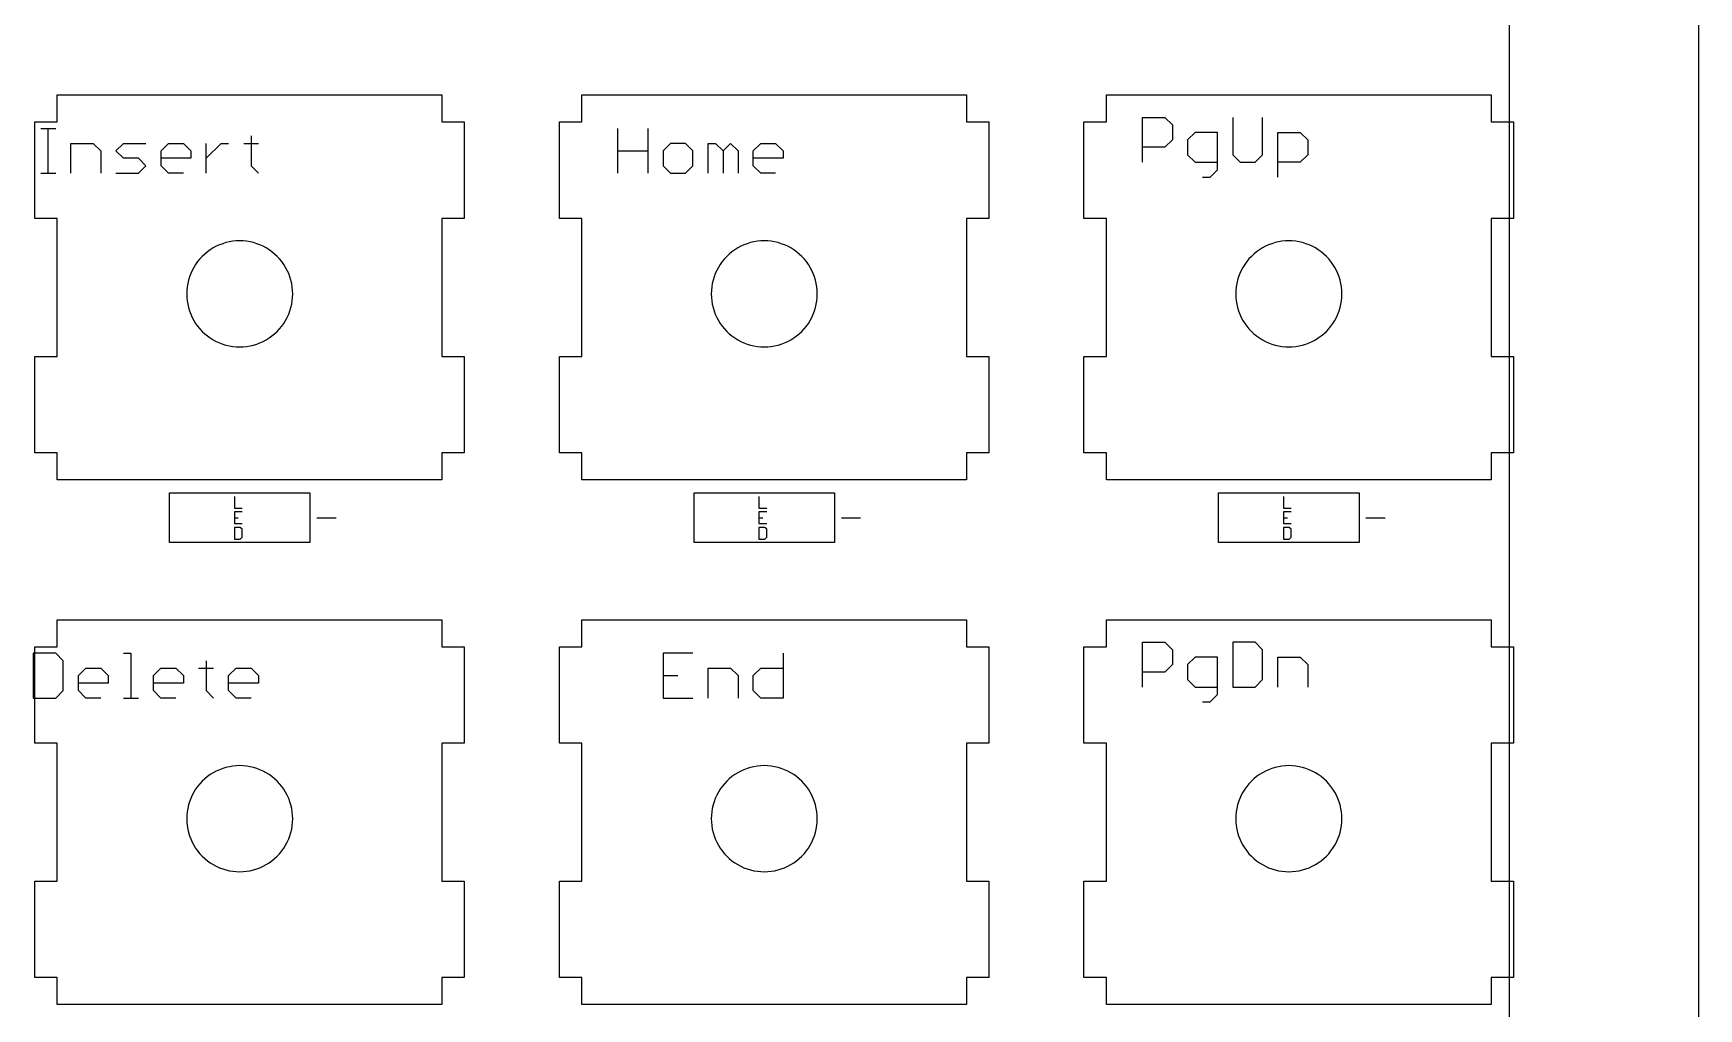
# Model space of a CAD drawing. Extents: x -174 to 183, y -92 to 46.
# Drawn here: x 123 to 183.5, y -24.8 to 10.6 of the extents above; entities that cross this region are included whole.
import ezdxf

# ---------------------------------------------------------------- set-up
doc = ezdxf.new("R2010")
doc.units = 0
doc.layers.get('0').update_dxf_attribs({"linetype": 'CONTINUOUS'})

msp = doc.modelspace()

# ---------------------------------------------------------------- linework, layer by layer
for p, q in [((183.483, -83.988), (183.483, 38.44)), ((176.599, 30.931), (176.599, -81.081)), ((123.873, 7.36), (123.873, 8.341)), ((123.873, 8.341), (137.843, 8.341)), ((137.843, 8.341), (137.843, 7.36)), ((142.923, 8.341), (156.893, 8.341)), ((142.923, 7.36), (142.923, 8.341)), ((156.893, 8.341), (156.893, 7.36)), ((161.973, 8.341), (175.943, 8.341)), ((161.973, 7.36), (161.973, 8.341)), ((175.943, 8.341), (175.943, 7.36)), ((123.06, 7.36), (123.873, 7.36)), ((123.06, 3.86), (123.06, 7.36)), ((137.843, 7.36), (138.656, 7.36)), ((138.656, 7.36), (138.656, 3.86)), ((142.11, 3.86), (142.11, 7.36)), ((142.11, 7.36), (142.923, 7.36)), ((156.893, 7.36), (157.706, 7.36)), ((157.706, 7.36), (157.706, 3.86)), ((161.16, 3.86), (161.16, 7.36)), ((161.16, 7.36), (161.973, 7.36)), ((163.287, 7.524), (164.1, 7.524)), ((163.287, 6.44), (163.287, 7.524)), ((164.1, 7.524), (164.372, 7.253)), ((166.561, 7.524), (166.561, 6.169)), ((167.646, 6.169), (167.646, 7.524)), ((175.943, 7.36), (176.756, 7.36)), ((176.756, 7.36), (176.756, 3.86)), ((123.277, 7.124), (123.548, 7.124)), ((123.548, 5.497), (123.548, 7.124)), ((123.548, 7.124), (123.819, 7.124)), ((130.915, 6.853), (130.915, 5.769)), ((144.237, 6.311), (144.237, 7.124)), ((145.322, 7.124), (145.322, 6.311)), ((164.372, 6.711), (164.1, 6.44)), ((164.372, 7.253), (164.372, 6.711)), ((165.195, 6.982), (164.924, 6.711)), ((164.924, 6.711), (164.924, 6.169)), ((166.009, 6.982), (165.195, 6.982)), ((166.009, 5.897), (166.009, 6.982)), ((168.198, 6.982), (169.012, 6.982)), ((168.198, 5.897), (168.198, 6.982)), ((169.012, 6.982), (169.283, 6.711)), ((169.283, 6.711), (169.283, 6.169)), ((124.368, 5.497), (124.368, 6.582)), ((124.368, 6.582), (125.182, 6.582)), ((125.182, 6.582), (125.453, 6.311)), ((125.453, 6.311), (125.453, 5.497)), ((126.005, 6.311), (126.277, 6.582)), ((126.277, 6.04), (126.005, 6.311)), ((126.277, 6.582), (127.09, 6.582)), ((127.643, 6.311), (127.914, 6.582)), ((127.643, 6.04), (127.643, 6.311)), ((127.914, 6.582), (128.456, 6.582)), ((128.456, 6.582), (128.727, 6.311)), ((128.727, 6.311), (128.727, 6.04)), ((129.28, 6.04), (129.822, 6.582)), ((129.28, 6.04), (129.28, 6.582)), ((129.822, 6.582), (130.093, 6.582)), ((130.644, 6.582), (131.186, 6.582)), ((144.237, 5.497), (144.237, 6.311)), ((144.237, 6.311), (145.322, 6.311)), ((145.322, 6.311), (145.322, 5.497)), ((146.145, 6.582), (145.874, 6.311)), ((145.874, 6.311), (145.874, 5.769)), ((146.688, 6.582), (146.145, 6.582)), ((146.959, 6.311), (146.688, 6.582)), ((146.959, 5.769), (146.959, 6.311)), ((147.511, 5.497), (147.511, 6.582)), ((147.511, 6.582), (147.782, 6.582)), ((147.782, 6.582), (148.054, 6.311)), ((148.054, 6.311), (148.325, 6.582)), ((148.054, 6.311), (148.054, 5.497)), ((148.325, 6.582), (148.596, 6.311)), ((148.596, 6.311), (148.596, 5.497)), ((149.148, 6.311), (149.42, 6.582)), ((149.148, 6.04), (149.148, 6.311)), ((149.42, 6.582), (149.962, 6.582)), ((149.962, 6.582), (150.233, 6.311)), ((150.233, 6.311), (150.233, 6.04)), ((163.287, 5.897), (163.287, 6.44)), ((164.1, 6.44), (163.287, 6.44)), ((164.924, 6.169), (165.195, 5.897)), ((166.561, 6.169), (166.832, 5.897)), ((167.375, 5.897), (167.646, 6.169)), ((169.283, 6.169), (169.012, 5.897)), ((123.277, 5.497), (123.548, 5.497)), ((123.548, 5.497), (123.819, 5.497)), ((126.005, 5.497), (126.819, 5.497)), ((126.819, 6.04), (126.277, 6.04)), ((127.09, 5.769), (126.819, 6.04)), ((126.819, 5.497), (127.09, 5.769)), ((127.643, 5.769), (127.643, 6.04)), ((128.727, 6.04), (127.643, 6.04)), ((127.914, 5.497), (127.643, 5.769)), ((128.456, 5.497), (127.914, 5.497)), ((129.28, 5.497), (129.28, 6.04)), ((130.915, 5.769), (131.186, 5.497)), ((145.874, 5.769), (146.145, 5.497)), ((146.145, 5.497), (146.688, 5.497)), ((146.688, 5.497), (146.959, 5.769)), ((149.148, 5.769), (149.148, 6.04)), ((150.233, 6.04), (149.148, 6.04)), ((149.42, 5.497), (149.148, 5.769)), ((149.962, 5.497), (149.42, 5.497)), ((165.195, 5.897), (166.009, 5.897)), ((165.738, 5.355), (166.009, 5.626)), ((166.009, 5.626), (166.009, 5.897)), ((166.832, 5.897), (167.375, 5.897)), ((168.198, 5.355), (168.198, 5.897)), ((169.012, 5.897), (168.198, 5.897)), ((165.466, 5.355), (165.738, 5.355)), ((123.873, 3.86), (123.06, 3.86)), ((123.873, -1.149), (123.873, 3.86)), ((137.843, 3.86), (137.843, -1.149)), ((138.656, 3.86), (137.843, 3.86)), ((142.923, 3.86), (142.11, 3.86)), ((142.923, -1.149), (142.923, 3.86)), ((156.893, 3.86), (156.893, -1.149)), ((157.706, 3.86), (156.893, 3.86)), ((161.973, 3.86), (161.16, 3.86)), ((161.973, -1.149), (161.973, 3.86)), ((176.756, 3.86), (175.943, 3.86)), ((175.943, 3.86), (175.943, -1.149)), ((130.248, 3.027), (130.124, 3.007)), ((130.373, 3.039), (130.248, 3.027)), ((130.499, 3.044), (130.373, 3.039)), ((130.625, 3.039), (130.499, 3.044)), ((130.751, 3.027), (130.625, 3.039)), ((130.875, 3.007), (130.751, 3.027)), ((149.298, 3.027), (149.174, 3.007)), ((149.423, 3.039), (149.298, 3.027)), ((149.549, 3.044), (149.423, 3.039)), ((149.675, 3.039), (149.549, 3.044)), ((149.801, 3.027), (149.675, 3.039)), ((149.925, 3.007), (149.801, 3.027)), ((168.348, 3.027), (168.224, 3.007)), ((168.473, 3.039), (168.348, 3.027)), ((168.599, 3.044), (168.473, 3.039)), ((168.725, 3.039), (168.599, 3.044)), ((168.851, 3.027), (168.725, 3.039)), ((168.975, 3.007), (168.851, 3.027)), ((129.138, 2.48), (129.052, 2.388)), ((129.23, 2.566), (129.138, 2.48)), ((129.327, 2.646), (129.23, 2.566)), ((129.43, 2.719), (129.327, 2.646)), ((129.537, 2.786), (129.43, 2.719)), ((129.648, 2.845), (129.537, 2.786)), ((129.763, 2.897), (129.648, 2.845)), ((129.881, 2.941), (129.763, 2.897)), ((130.001, 2.978), (129.881, 2.941)), ((130.124, 3.007), (130.001, 2.978)), ((130.998, 2.978), (130.875, 3.007)), ((131.118, 2.941), (130.998, 2.978)), ((131.236, 2.897), (131.118, 2.941)), ((131.351, 2.845), (131.236, 2.897)), ((131.462, 2.786), (131.351, 2.845)), ((131.569, 2.719), (131.462, 2.786)), ((131.671, 2.646), (131.569, 2.719)), ((131.769, 2.566), (131.671, 2.646)), ((131.861, 2.48), (131.769, 2.566)), ((131.947, 2.388), (131.861, 2.48)), ((148.188, 2.48), (148.102, 2.388)), ((148.28, 2.566), (148.188, 2.48)), ((148.377, 2.646), (148.28, 2.566)), ((148.48, 2.719), (148.377, 2.646)), ((148.587, 2.786), (148.48, 2.719)), ((148.698, 2.845), (148.587, 2.786)), ((148.813, 2.897), (148.698, 2.845)), ((148.931, 2.941), (148.813, 2.897)), ((149.051, 2.978), (148.931, 2.941)), ((149.174, 3.007), (149.051, 2.978)), ((150.048, 2.978), (149.925, 3.007)), ((150.168, 2.941), (150.048, 2.978)), ((150.286, 2.897), (150.168, 2.941)), ((150.401, 2.845), (150.286, 2.897)), ((150.512, 2.786), (150.401, 2.845)), ((150.619, 2.719), (150.512, 2.786)), ((150.721, 2.646), (150.619, 2.719)), ((150.819, 2.566), (150.721, 2.646)), ((150.911, 2.48), (150.819, 2.566)), ((150.997, 2.388), (150.911, 2.48)), ((167.238, 2.48), (167.152, 2.388)), ((167.33, 2.566), (167.238, 2.48)), ((167.427, 2.646), (167.33, 2.566)), ((167.53, 2.719), (167.427, 2.646)), ((167.637, 2.786), (167.53, 2.719)), ((167.748, 2.845), (167.637, 2.786)), ((167.863, 2.897), (167.748, 2.845)), ((167.981, 2.941), (167.863, 2.897)), ((168.101, 2.978), (167.981, 2.941)), ((168.224, 3.007), (168.101, 2.978)), ((169.098, 2.978), (168.975, 3.007)), ((169.218, 2.941), (169.098, 2.978)), ((169.336, 2.897), (169.218, 2.941)), ((169.451, 2.845), (169.336, 2.897)), ((169.562, 2.786), (169.451, 2.845)), ((169.669, 2.719), (169.562, 2.786)), ((169.771, 2.646), (169.669, 2.719)), ((169.869, 2.566), (169.771, 2.646)), ((169.961, 2.48), (169.869, 2.566)), ((170.047, 2.388), (169.961, 2.48)), ((128.721, 1.855), (128.677, 1.737)), ((128.773, 1.97), (128.721, 1.855)), ((128.832, 2.081), (128.773, 1.97)), ((128.899, 2.188), (128.832, 2.081)), ((128.972, 2.29), (128.899, 2.188)), ((129.052, 2.388), (128.972, 2.29)), ((132.027, 2.29), (131.947, 2.388)), ((132.1, 2.188), (132.027, 2.29)), ((132.166, 2.081), (132.1, 2.188)), ((132.226, 1.97), (132.166, 2.081)), ((132.278, 1.855), (132.226, 1.97)), ((132.322, 1.737), (132.278, 1.855)), ((147.771, 1.855), (147.727, 1.737)), ((147.823, 1.97), (147.771, 1.855)), ((147.882, 2.081), (147.823, 1.97)), ((147.949, 2.188), (147.882, 2.081)), ((148.022, 2.29), (147.949, 2.188)), ((148.102, 2.388), (148.022, 2.29)), ((151.077, 2.29), (150.997, 2.388)), ((151.15, 2.188), (151.077, 2.29)), ((151.216, 2.081), (151.15, 2.188)), ((151.276, 1.97), (151.216, 2.081)), ((151.328, 1.855), (151.276, 1.97)), ((151.372, 1.737), (151.328, 1.855)), ((166.821, 1.855), (166.777, 1.737)), ((166.873, 1.97), (166.821, 1.855)), ((166.932, 2.081), (166.873, 1.97)), ((166.999, 2.188), (166.932, 2.081)), ((167.072, 2.29), (166.999, 2.188)), ((167.152, 2.388), (167.072, 2.29)), ((170.127, 2.29), (170.047, 2.388)), ((170.2, 2.188), (170.127, 2.29)), ((170.266, 2.081), (170.2, 2.188)), ((170.326, 1.97), (170.266, 2.081)), ((170.378, 1.855), (170.326, 1.97)), ((170.422, 1.737), (170.378, 1.855)), ((128.578, 1.245), (128.574, 1.119)), ((128.591, 1.37), (128.578, 1.245)), ((128.611, 1.494), (128.591, 1.37)), ((128.64, 1.617), (128.611, 1.494)), ((128.677, 1.737), (128.64, 1.617)), ((132.359, 1.617), (132.322, 1.737)), ((132.387, 1.494), (132.359, 1.617)), ((132.408, 1.37), (132.387, 1.494)), ((132.42, 1.245), (132.408, 1.37)), ((132.424, 1.119), (132.42, 1.245)), ((147.628, 1.245), (147.624, 1.119)), ((147.641, 1.37), (147.628, 1.245)), ((147.661, 1.494), (147.641, 1.37)), ((147.69, 1.617), (147.661, 1.494)), ((147.727, 1.737), (147.69, 1.617)), ((151.409, 1.617), (151.372, 1.737)), ((151.437, 1.494), (151.409, 1.617)), ((151.458, 1.37), (151.437, 1.494)), ((151.47, 1.245), (151.458, 1.37)), ((151.474, 1.119), (151.47, 1.245)), ((166.678, 1.245), (166.674, 1.119)), ((166.691, 1.37), (166.678, 1.245)), ((166.711, 1.494), (166.691, 1.37)), ((166.74, 1.617), (166.711, 1.494)), ((166.777, 1.737), (166.74, 1.617)), ((170.459, 1.617), (170.422, 1.737)), ((170.487, 1.494), (170.459, 1.617)), ((170.508, 1.37), (170.487, 1.494)), ((170.52, 1.245), (170.508, 1.37)), ((170.524, 1.119), (170.52, 1.245)), ((128.574, 1.119), (128.578, 0.993)), ((128.578, 0.993), (128.591, 0.867)), ((128.591, 0.867), (128.611, 0.743)), ((128.611, 0.743), (128.64, 0.62)), ((128.64, 0.62), (128.677, 0.5)), ((132.322, 0.5), (132.359, 0.62)), ((132.359, 0.62), (132.387, 0.743)), ((132.387, 0.743), (132.408, 0.867)), ((132.408, 0.867), (132.42, 0.993)), ((132.42, 0.993), (132.424, 1.119)), ((147.624, 1.119), (147.628, 0.993)), ((147.628, 0.993), (147.641, 0.867)), ((147.641, 0.867), (147.661, 0.743)), ((147.661, 0.743), (147.69, 0.62)), ((147.69, 0.62), (147.727, 0.5)), ((151.372, 0.5), (151.409, 0.62)), ((151.409, 0.62), (151.437, 0.743)), ((151.437, 0.743), (151.458, 0.867)), ((151.458, 0.867), (151.47, 0.993)), ((151.47, 0.993), (151.474, 1.119)), ((166.674, 1.119), (166.678, 0.993)), ((166.678, 0.993), (166.691, 0.867)), ((166.691, 0.867), (166.711, 0.743)), ((166.711, 0.743), (166.74, 0.62)), ((166.74, 0.62), (166.777, 0.5)), ((170.422, 0.5), (170.459, 0.62)), ((170.459, 0.62), (170.487, 0.743)), ((170.487, 0.743), (170.508, 0.867)), ((170.508, 0.867), (170.52, 0.993)), ((170.52, 0.993), (170.524, 1.119)), ((128.677, 0.5), (128.721, 0.382)), ((128.721, 0.382), (128.773, 0.267)), ((128.773, 0.267), (128.832, 0.156)), ((128.832, 0.156), (128.899, 0.049)), ((128.899, 0.049), (128.972, -0.053)), ((132.027, -0.053), (132.1, 0.049)), ((132.1, 0.049), (132.166, 0.156)), ((132.166, 0.156), (132.226, 0.267)), ((132.226, 0.267), (132.278, 0.382)), ((132.278, 0.382), (132.322, 0.5)), ((147.727, 0.5), (147.771, 0.382)), ((147.771, 0.382), (147.823, 0.267)), ((147.823, 0.267), (147.882, 0.156)), ((147.882, 0.156), (147.949, 0.049)), ((147.949, 0.049), (148.022, -0.053)), ((151.077, -0.053), (151.15, 0.049)), ((151.15, 0.049), (151.216, 0.156)), ((151.216, 0.156), (151.276, 0.267)), ((151.276, 0.267), (151.328, 0.382)), ((151.328, 0.382), (151.372, 0.5)), ((166.777, 0.5), (166.821, 0.382)), ((166.821, 0.382), (166.873, 0.267)), ((166.873, 0.267), (166.932, 0.156)), ((166.932, 0.156), (166.999, 0.049)), ((166.999, 0.049), (167.072, -0.053)), ((170.127, -0.053), (170.2, 0.049)), ((170.2, 0.049), (170.266, 0.156)), ((170.266, 0.156), (170.326, 0.267)), ((170.326, 0.267), (170.378, 0.382)), ((170.378, 0.382), (170.422, 0.5)), ((128.972, -0.053), (129.052, -0.151)), ((129.052, -0.151), (129.138, -0.243)), ((129.138, -0.243), (129.23, -0.329)), ((129.23, -0.329), (129.327, -0.409)), ((129.327, -0.409), (129.43, -0.482)), ((129.43, -0.482), (129.537, -0.548)), ((129.537, -0.548), (129.648, -0.608)), ((131.351, -0.608), (131.462, -0.548)), ((131.462, -0.548), (131.569, -0.482)), ((131.569, -0.482), (131.671, -0.409)), ((131.671, -0.409), (131.769, -0.329)), ((131.769, -0.329), (131.861, -0.243)), ((131.861, -0.243), (131.947, -0.151)), ((131.947, -0.151), (132.027, -0.053)), ((148.022, -0.053), (148.102, -0.151)), ((148.102, -0.151), (148.188, -0.243)), ((148.188, -0.243), (148.28, -0.329)), ((148.28, -0.329), (148.377, -0.409)), ((148.377, -0.409), (148.48, -0.482)), ((148.48, -0.482), (148.587, -0.548)), ((148.587, -0.548), (148.698, -0.608)), ((150.401, -0.608), (150.512, -0.548)), ((150.512, -0.548), (150.619, -0.482)), ((150.619, -0.482), (150.721, -0.409)), ((150.721, -0.409), (150.819, -0.329)), ((150.819, -0.329), (150.911, -0.243)), ((150.911, -0.243), (150.997, -0.151)), ((150.997, -0.151), (151.077, -0.053)), ((167.072, -0.053), (167.152, -0.151)), ((167.152, -0.151), (167.238, -0.243)), ((167.238, -0.243), (167.33, -0.329)), ((167.33, -0.329), (167.427, -0.409)), ((167.427, -0.409), (167.53, -0.482)), ((167.53, -0.482), (167.637, -0.548)), ((167.637, -0.548), (167.748, -0.608)), ((169.451, -0.608), (169.562, -0.548)), ((169.562, -0.548), (169.669, -0.482)), ((169.669, -0.482), (169.771, -0.409)), ((169.771, -0.409), (169.869, -0.329)), ((169.869, -0.329), (169.961, -0.243)), ((169.961, -0.243), (170.047, -0.151)), ((170.047, -0.151), (170.127, -0.053)), ((123.06, -1.149), (123.873, -1.149)), ((123.06, -4.649), (123.06, -1.149)), ((129.648, -0.608), (129.763, -0.66)), ((129.763, -0.66), (129.881, -0.704)), ((129.881, -0.704), (130.001, -0.741)), ((130.001, -0.741), (130.124, -0.769)), ((130.124, -0.769), (130.248, -0.79)), ((130.248, -0.79), (130.373, -0.802)), ((130.373, -0.802), (130.499, -0.806)), ((130.499, -0.806), (130.625, -0.802)), ((130.625, -0.802), (130.751, -0.79)), ((130.751, -0.79), (130.875, -0.769)), ((130.875, -0.769), (130.998, -0.741)), ((130.998, -0.741), (131.118, -0.704)), ((131.118, -0.704), (131.236, -0.66)), ((131.236, -0.66), (131.351, -0.608)), ((137.843, -1.149), (138.656, -1.149)), ((138.656, -1.149), (138.656, -4.649)), ((142.11, -4.649), (142.11, -1.149)), ((142.11, -1.149), (142.923, -1.149)), ((148.698, -0.608), (148.813, -0.66)), ((148.813, -0.66), (148.931, -0.704)), ((148.931, -0.704), (149.051, -0.741)), ((149.051, -0.741), (149.174, -0.769)), ((149.174, -0.769), (149.298, -0.79)), ((149.298, -0.79), (149.423, -0.802)), ((149.423, -0.802), (149.549, -0.806)), ((149.549, -0.806), (149.675, -0.802)), ((149.675, -0.802), (149.801, -0.79)), ((149.801, -0.79), (149.925, -0.769)), ((149.925, -0.769), (150.048, -0.741)), ((150.048, -0.741), (150.168, -0.704)), ((150.168, -0.704), (150.286, -0.66)), ((150.286, -0.66), (150.401, -0.608)), ((156.893, -1.149), (157.706, -1.149)), ((157.706, -1.149), (157.706, -4.649)), ((161.16, -1.149), (161.973, -1.149)), ((161.16, -4.649), (161.16, -1.149)), ((167.748, -0.608), (167.863, -0.66)), ((167.863, -0.66), (167.981, -0.704)), ((167.981, -0.704), (168.101, -0.741)), ((168.101, -0.741), (168.224, -0.769)), ((168.224, -0.769), (168.348, -0.79)), ((168.348, -0.79), (168.473, -0.802)), ((168.473, -0.802), (168.599, -0.806)), ((168.599, -0.806), (168.725, -0.802)), ((168.725, -0.802), (168.851, -0.79)), ((168.851, -0.79), (168.975, -0.769)), ((168.975, -0.769), (169.098, -0.741)), ((169.098, -0.741), (169.218, -0.704)), ((169.218, -0.704), (169.336, -0.66)), ((169.336, -0.66), (169.451, -0.608)), ((175.943, -1.149), (176.756, -1.149)), ((176.756, -1.149), (176.756, -4.649)), ((123.873, -4.649), (123.06, -4.649)), ((123.873, -5.629), (123.873, -4.649)), ((137.843, -4.649), (137.843, -5.629)), ((138.656, -4.649), (137.843, -4.649)), ((142.923, -4.649), (142.11, -4.649)), ((142.923, -5.629), (142.923, -4.649)), ((157.706, -4.649), (156.893, -4.649)), ((156.893, -4.649), (156.893, -5.629)), ((161.973, -4.649), (161.16, -4.649)), ((161.973, -5.629), (161.973, -4.649)), ((175.943, -4.649), (175.943, -5.629)), ((176.756, -4.649), (175.943, -4.649)), ((137.843, -5.629), (123.873, -5.629)), ((156.893, -5.629), (142.923, -5.629)), ((175.943, -5.629), (161.973, -5.629)), ((127.949, -7.906), (127.949, -6.106)), ((127.949, -6.106), (133.049, -6.106)), ((130.305, -6.231), (130.305, -6.656)), ((133.049, -6.106), (133.049, -7.906)), ((146.999, -7.906), (146.999, -6.106)), ((146.999, -6.106), (152.099, -6.106)), ((149.355, -6.231), (149.355, -6.656)), ((152.099, -6.106), (152.099, -7.906)), ((166.049, -7.906), (166.049, -6.106)), ((166.049, -6.106), (171.149, -6.106)), ((168.405, -6.231), (168.405, -6.656)), ((171.149, -6.106), (171.149, -7.906)), ((130.305, -6.656), (130.588, -6.656)), ((130.588, -6.794), (130.305, -6.794)), ((130.305, -6.794), (130.305, -7.006)), ((130.305, -7.006), (130.447, -7.006)), ((130.305, -7.006), (130.305, -7.219)), ((130.305, -7.219), (130.588, -7.219)), ((133.299, -7.006), (133.999, -7.006)), ((149.355, -6.656), (149.638, -6.656)), ((149.638, -6.794), (149.355, -6.794)), ((149.355, -6.794), (149.355, -7.006)), ((149.355, -7.006), (149.497, -7.006)), ((149.355, -7.006), (149.355, -7.219)), ((149.355, -7.219), (149.638, -7.219)), ((152.349, -7.006), (153.049, -7.006)), ((168.405, -6.656), (168.688, -6.656)), ((168.688, -6.794), (168.405, -6.794)), ((168.405, -6.794), (168.405, -7.006)), ((168.405, -7.006), (168.547, -7.006)), ((168.405, -7.006), (168.405, -7.219)), ((168.405, -7.219), (168.688, -7.219)), ((171.399, -7.006), (172.099, -7.006)), ((130.305, -7.356), (130.305, -7.781)), ((130.517, -7.356), (130.305, -7.356)), ((130.305, -7.781), (130.517, -7.781)), ((130.588, -7.427), (130.517, -7.356)), ((130.517, -7.781), (130.588, -7.71)), ((130.588, -7.71), (130.588, -7.427)), ((149.355, -7.356), (149.355, -7.781)), ((149.567, -7.356), (149.355, -7.356)), ((149.355, -7.781), (149.567, -7.781)), ((149.638, -7.427), (149.567, -7.356)), ((149.567, -7.781), (149.638, -7.71)), ((149.638, -7.71), (149.638, -7.427)), ((168.405, -7.356), (168.405, -7.781)), ((168.617, -7.356), (168.405, -7.356)), ((168.405, -7.781), (168.617, -7.781)), ((168.688, -7.427), (168.617, -7.356)), ((168.617, -7.781), (168.688, -7.71)), ((168.688, -7.71), (168.688, -7.427)), ((133.049, -7.906), (127.949, -7.906)), ((152.099, -7.906), (146.999, -7.906)), ((171.149, -7.906), (166.049, -7.906)), ((123.873, -11.69), (123.873, -10.709)), ((123.873, -10.709), (137.843, -10.709)), ((137.843, -10.709), (137.843, -11.69)), ((142.923, -11.69), (142.923, -10.709)), ((142.923, -10.709), (156.893, -10.709)), ((156.893, -10.709), (156.893, -11.69)), ((161.973, -10.709), (175.943, -10.709)), ((161.973, -11.69), (161.973, -10.709)), ((175.943, -10.709), (175.943, -11.69)), ((123.004, -11.926), (123.004, -13.553)), ((123.818, -11.926), (123.004, -11.926)), ((123.06, -15.19), (123.06, -11.69)), ((123.06, -11.69), (123.873, -11.69)), ((124.089, -12.197), (123.818, -11.926)), ((126.278, -11.926), (126.55, -11.926)), ((126.55, -11.926), (126.55, -13.553)), ((137.843, -11.69), (138.656, -11.69)), ((138.656, -11.69), (138.656, -15.19)), ((142.11, -11.69), (142.923, -11.69)), ((142.11, -15.19), (142.11, -11.69)), ((146.959, -11.926), (145.874, -11.926)), ((145.874, -11.926), (145.874, -12.739)), ((150.233, -11.926), (150.233, -12.468)), ((156.893, -11.69), (157.706, -11.69)), ((157.706, -11.69), (157.706, -15.19)), ((161.16, -15.19), (161.16, -11.69)), ((161.16, -11.69), (161.973, -11.69)), ((163.287, -11.526), (164.1, -11.526)), ((163.287, -12.61), (163.287, -11.526)), ((164.1, -11.526), (164.372, -11.797)), ((164.372, -11.797), (164.372, -12.339)), ((165.195, -12.068), (164.924, -12.339)), ((166.009, -12.068), (165.195, -12.068)), ((166.009, -13.153), (166.009, -12.068)), ((166.561, -11.526), (166.561, -13.153)), ((167.375, -11.526), (166.561, -11.526)), ((167.646, -11.797), (167.375, -11.526)), ((167.646, -12.881), (167.646, -11.797)), ((168.198, -13.153), (168.198, -12.068)), ((168.198, -12.068), (169.012, -12.068)), ((169.012, -12.068), (169.283, -12.339)), ((175.943, -11.69), (176.756, -11.69)), ((176.756, -11.69), (176.756, -15.19)), ((124.089, -13.281), (124.089, -12.197)), ((124.641, -12.739), (124.912, -12.468)), ((124.912, -12.468), (125.455, -12.468)), ((125.455, -12.468), (125.726, -12.739)), ((127.37, -12.739), (127.641, -12.468)), ((127.641, -12.468), (128.183, -12.468)), ((128.183, -12.468), (128.454, -12.739)), ((129.007, -12.468), (129.549, -12.468)), ((129.278, -12.197), (129.278, -13.281)), ((130.098, -12.739), (130.37, -12.468)), ((130.37, -12.468), (130.912, -12.468)), ((130.912, -12.468), (131.183, -12.739)), ((147.511, -13.553), (147.511, -12.468)), ((147.511, -12.468), (148.325, -12.468)), ((148.325, -12.468), (148.596, -12.739)), ((149.148, -12.739), (149.42, -12.468)), ((149.42, -12.468), (150.233, -12.468)), ((150.233, -12.468), (150.233, -13.553)), ((163.287, -13.153), (163.287, -12.61)), ((164.1, -12.61), (163.287, -12.61)), ((164.372, -12.339), (164.1, -12.61)), ((164.924, -12.339), (164.924, -12.881)), ((169.283, -12.339), (169.283, -13.153)), ((123.818, -13.553), (124.089, -13.281)), ((124.641, -13.01), (124.641, -12.739)), ((124.641, -13.281), (124.641, -13.01)), ((125.726, -13.01), (124.641, -13.01)), ((124.912, -13.553), (124.641, -13.281)), ((125.726, -12.739), (125.726, -13.01)), ((127.37, -13.01), (127.37, -12.739)), ((127.37, -13.281), (127.37, -13.01)), ((128.454, -13.01), (127.37, -13.01)), ((127.641, -13.553), (127.37, -13.281)), ((128.454, -12.739), (128.454, -13.01)), ((129.278, -13.281), (129.549, -13.553)), ((130.098, -13.01), (130.098, -12.739)), ((130.098, -13.281), (130.098, -13.01)), ((131.183, -13.01), (130.098, -13.01)), ((130.37, -13.553), (130.098, -13.281)), ((131.183, -12.739), (131.183, -13.01)), ((145.874, -12.739), (146.416, -12.739)), ((145.874, -12.739), (145.874, -13.553)), ((148.596, -12.739), (148.596, -13.553)), ((149.148, -13.281), (149.148, -12.739)), ((149.42, -13.553), (149.148, -13.281)), ((164.924, -12.881), (165.195, -13.153)), ((165.195, -13.153), (166.009, -13.153)), ((166.009, -13.424), (166.009, -13.153)), ((166.561, -13.153), (167.375, -13.153)), ((167.375, -13.153), (167.646, -12.881)), ((123.004, -13.553), (123.818, -13.553)), ((125.455, -13.553), (124.912, -13.553)), ((126.278, -13.553), (126.55, -13.553)), ((126.55, -13.553), (126.821, -13.553)), ((128.183, -13.553), (127.641, -13.553)), ((130.912, -13.553), (130.37, -13.553)), ((145.874, -13.553), (146.959, -13.553)), ((150.233, -13.553), (149.42, -13.553)), ((165.466, -13.695), (165.738, -13.695)), ((165.738, -13.695), (166.009, -13.424)), ((123.873, -15.19), (123.06, -15.19)), ((123.873, -20.199), (123.873, -15.19)), ((137.843, -15.19), (137.843, -20.199)), ((138.656, -15.19), (137.843, -15.19)), ((142.923, -15.19), (142.11, -15.19)), ((142.923, -20.199), (142.923, -15.19)), ((157.706, -15.19), (156.893, -15.19)), ((156.893, -15.19), (156.893, -20.199)), ((161.973, -15.19), (161.16, -15.19)), ((161.973, -20.199), (161.973, -15.19)), ((176.756, -15.19), (175.943, -15.19)), ((175.943, -15.19), (175.943, -20.199)), ((129.537, -16.264), (129.43, -16.331)), ((129.648, -16.205), (129.537, -16.264)), ((129.763, -16.153), (129.648, -16.205)), ((129.881, -16.109), (129.763, -16.153)), ((130.001, -16.072), (129.881, -16.109)), ((130.124, -16.043), (130.001, -16.072)), ((130.248, -16.023), (130.124, -16.043)), ((130.373, -16.011), (130.248, -16.023)), ((130.499, -16.006), (130.373, -16.011)), ((130.625, -16.011), (130.499, -16.006)), ((130.751, -16.023), (130.625, -16.011)), ((130.875, -16.043), (130.751, -16.023)), ((130.998, -16.072), (130.875, -16.043)), ((131.118, -16.109), (130.998, -16.072)), ((131.236, -16.153), (131.118, -16.109)), ((131.351, -16.205), (131.236, -16.153)), ((131.462, -16.264), (131.351, -16.205)), ((131.569, -16.331), (131.462, -16.264)), ((148.587, -16.264), (148.48, -16.331)), ((148.698, -16.205), (148.587, -16.264)), ((148.813, -16.153), (148.698, -16.205)), ((148.931, -16.109), (148.813, -16.153)), ((149.051, -16.072), (148.931, -16.109)), ((149.174, -16.043), (149.051, -16.072)), ((149.298, -16.023), (149.174, -16.043)), ((149.423, -16.011), (149.298, -16.023)), ((149.549, -16.006), (149.423, -16.011)), ((149.675, -16.011), (149.549, -16.006)), ((149.801, -16.023), (149.675, -16.011)), ((149.925, -16.043), (149.801, -16.023)), ((150.048, -16.072), (149.925, -16.043)), ((150.168, -16.109), (150.048, -16.072)), ((150.286, -16.153), (150.168, -16.109)), ((150.401, -16.205), (150.286, -16.153)), ((150.512, -16.264), (150.401, -16.205)), ((150.619, -16.331), (150.512, -16.264)), ((167.637, -16.264), (167.53, -16.331)), ((167.748, -16.205), (167.637, -16.264)), ((167.863, -16.153), (167.748, -16.205)), ((167.981, -16.109), (167.863, -16.153)), ((168.101, -16.072), (167.981, -16.109)), ((168.224, -16.043), (168.101, -16.072)), ((168.348, -16.023), (168.224, -16.043)), ((168.473, -16.011), (168.348, -16.023)), ((168.599, -16.006), (168.473, -16.011)), ((168.725, -16.011), (168.599, -16.006)), ((168.851, -16.023), (168.725, -16.011)), ((168.975, -16.043), (168.851, -16.023)), ((169.098, -16.072), (168.975, -16.043)), ((169.218, -16.109), (169.098, -16.072)), ((169.336, -16.153), (169.218, -16.109)), ((169.451, -16.205), (169.336, -16.153)), ((169.562, -16.264), (169.451, -16.205)), ((169.669, -16.331), (169.562, -16.264)), ((128.899, -16.862), (128.832, -16.969)), ((128.972, -16.76), (128.899, -16.862)), ((129.052, -16.662), (128.972, -16.76)), ((129.138, -16.57), (129.052, -16.662)), ((129.23, -16.484), (129.138, -16.57)), ((129.327, -16.404), (129.23, -16.484)), ((129.43, -16.331), (129.327, -16.404)), ((131.671, -16.404), (131.569, -16.331)), ((131.769, -16.484), (131.671, -16.404)), ((131.861, -16.57), (131.769, -16.484)), ((131.947, -16.662), (131.861, -16.57)), ((132.027, -16.76), (131.947, -16.662)), ((132.1, -16.862), (132.027, -16.76)), ((132.166, -16.969), (132.1, -16.862)), ((147.949, -16.862), (147.882, -16.969)), ((148.022, -16.76), (147.949, -16.862)), ((148.102, -16.662), (148.022, -16.76)), ((148.188, -16.57), (148.102, -16.662)), ((148.28, -16.484), (148.188, -16.57)), ((148.377, -16.404), (148.28, -16.484)), ((148.48, -16.331), (148.377, -16.404)), ((150.721, -16.404), (150.619, -16.331)), ((150.819, -16.484), (150.721, -16.404)), ((150.911, -16.57), (150.819, -16.484)), ((150.997, -16.662), (150.911, -16.57)), ((151.077, -16.76), (150.997, -16.662)), ((151.15, -16.862), (151.077, -16.76)), ((151.216, -16.969), (151.15, -16.862)), ((166.999, -16.862), (166.932, -16.969)), ((167.072, -16.76), (166.999, -16.862)), ((167.152, -16.662), (167.072, -16.76)), ((167.238, -16.57), (167.152, -16.662)), ((167.33, -16.484), (167.238, -16.57)), ((167.427, -16.404), (167.33, -16.484)), ((167.53, -16.331), (167.427, -16.404)), ((169.771, -16.404), (169.669, -16.331)), ((169.869, -16.484), (169.771, -16.404)), ((169.961, -16.57), (169.869, -16.484)), ((170.047, -16.662), (169.961, -16.57)), ((170.127, -16.76), (170.047, -16.662)), ((170.2, -16.862), (170.127, -16.76)), ((170.266, -16.969), (170.2, -16.862)), ((128.64, -17.433), (128.611, -17.556)), ((128.677, -17.313), (128.64, -17.433)), ((128.721, -17.195), (128.677, -17.313)), ((128.773, -17.08), (128.721, -17.195)), ((128.832, -16.969), (128.773, -17.08)), ((132.226, -17.08), (132.166, -16.969)), ((132.278, -17.195), (132.226, -17.08)), ((132.322, -17.313), (132.278, -17.195)), ((132.359, -17.433), (132.322, -17.313)), ((132.387, -17.556), (132.359, -17.433)), ((147.69, -17.433), (147.661, -17.556)), ((147.727, -17.313), (147.69, -17.433)), ((147.771, -17.195), (147.727, -17.313)), ((147.823, -17.08), (147.771, -17.195)), ((147.882, -16.969), (147.823, -17.08)), ((151.276, -17.08), (151.216, -16.969)), ((151.328, -17.195), (151.276, -17.08)), ((151.372, -17.313), (151.328, -17.195)), ((151.409, -17.433), (151.372, -17.313)), ((151.437, -17.556), (151.409, -17.433)), ((166.74, -17.433), (166.711, -17.556)), ((166.777, -17.313), (166.74, -17.433)), ((166.821, -17.195), (166.777, -17.313)), ((166.873, -17.08), (166.821, -17.195)), ((166.932, -16.969), (166.873, -17.08)), ((170.326, -17.08), (170.266, -16.969)), ((170.378, -17.195), (170.326, -17.08)), ((170.422, -17.313), (170.378, -17.195)), ((170.459, -17.433), (170.422, -17.313)), ((170.487, -17.556), (170.459, -17.433)), ((128.578, -17.805), (128.574, -17.931)), ((128.574, -17.931), (128.578, -18.057)), ((128.591, -17.68), (128.578, -17.805)), ((128.578, -18.057), (128.591, -18.183)), ((128.611, -17.556), (128.591, -17.68)), ((132.408, -17.68), (132.387, -17.556)), ((132.42, -17.805), (132.408, -17.68)), ((132.408, -18.183), (132.42, -18.057)), ((132.424, -17.931), (132.42, -17.805)), ((132.42, -18.057), (132.424, -17.931)), ((147.628, -17.805), (147.624, -17.931)), ((147.624, -17.931), (147.628, -18.057)), ((147.641, -17.68), (147.628, -17.805)), ((147.628, -18.057), (147.641, -18.183)), ((147.661, -17.556), (147.641, -17.68)), ((151.458, -17.68), (151.437, -17.556)), ((151.47, -17.805), (151.458, -17.68)), ((151.458, -18.183), (151.47, -18.057)), ((151.474, -17.931), (151.47, -17.805)), ((151.47, -18.057), (151.474, -17.931)), ((166.678, -17.805), (166.674, -17.931)), ((166.674, -17.931), (166.678, -18.057)), ((166.691, -17.68), (166.678, -17.805)), ((166.678, -18.057), (166.691, -18.183)), ((166.711, -17.556), (166.691, -17.68)), ((170.508, -17.68), (170.487, -17.556)), ((170.52, -17.805), (170.508, -17.68)), ((170.508, -18.183), (170.52, -18.057)), ((170.524, -17.931), (170.52, -17.805)), ((170.52, -18.057), (170.524, -17.931)), ((128.591, -18.183), (128.611, -18.307)), ((128.611, -18.307), (128.64, -18.43)), ((128.64, -18.43), (128.677, -18.55)), ((128.677, -18.55), (128.721, -18.668)), ((128.721, -18.668), (128.773, -18.783)), ((132.226, -18.783), (132.278, -18.668)), ((132.278, -18.668), (132.322, -18.55)), ((132.322, -18.55), (132.359, -18.43)), ((132.359, -18.43), (132.387, -18.307)), ((132.387, -18.307), (132.408, -18.183)), ((147.641, -18.183), (147.661, -18.307)), ((147.661, -18.307), (147.69, -18.43)), ((147.69, -18.43), (147.727, -18.55)), ((147.727, -18.55), (147.771, -18.668)), ((147.771, -18.668), (147.823, -18.783)), ((151.276, -18.783), (151.328, -18.668)), ((151.328, -18.668), (151.372, -18.55)), ((151.372, -18.55), (151.409, -18.43)), ((151.409, -18.43), (151.437, -18.307)), ((151.437, -18.307), (151.458, -18.183)), ((166.691, -18.183), (166.711, -18.307)), ((166.711, -18.307), (166.74, -18.43)), ((166.74, -18.43), (166.777, -18.55)), ((166.777, -18.55), (166.821, -18.668)), ((166.821, -18.668), (166.873, -18.783)), ((170.326, -18.783), (170.378, -18.668)), ((170.378, -18.668), (170.422, -18.55)), ((170.422, -18.55), (170.459, -18.43)), ((170.459, -18.43), (170.487, -18.307)), ((170.487, -18.307), (170.508, -18.183)), ((128.773, -18.783), (128.832, -18.894)), ((128.832, -18.894), (128.899, -19.001)), ((128.899, -19.001), (128.972, -19.103)), ((128.972, -19.103), (129.052, -19.201)), ((129.052, -19.201), (129.138, -19.293)), ((129.138, -19.293), (129.23, -19.379)), ((131.769, -19.379), (131.861, -19.293)), ((131.861, -19.293), (131.947, -19.201)), ((131.947, -19.201), (132.027, -19.103)), ((132.027, -19.103), (132.1, -19.001)), ((132.1, -19.001), (132.166, -18.894)), ((132.166, -18.894), (132.226, -18.783)), ((147.823, -18.783), (147.882, -18.894)), ((147.882, -18.894), (147.949, -19.001)), ((147.949, -19.001), (148.022, -19.103)), ((148.022, -19.103), (148.102, -19.201)), ((148.102, -19.201), (148.188, -19.293)), ((148.188, -19.293), (148.28, -19.379)), ((150.819, -19.379), (150.911, -19.293)), ((150.911, -19.293), (150.997, -19.201)), ((150.997, -19.201), (151.077, -19.103)), ((151.077, -19.103), (151.15, -19.001)), ((151.15, -19.001), (151.216, -18.894)), ((151.216, -18.894), (151.276, -18.783)), ((166.873, -18.783), (166.932, -18.894)), ((166.932, -18.894), (166.999, -19.001)), ((166.999, -19.001), (167.072, -19.103)), ((167.072, -19.103), (167.152, -19.201)), ((167.152, -19.201), (167.238, -19.293)), ((167.238, -19.293), (167.33, -19.379)), ((169.869, -19.379), (169.961, -19.293)), ((169.961, -19.293), (170.047, -19.201)), ((170.047, -19.201), (170.127, -19.103)), ((170.127, -19.103), (170.2, -19.001)), ((170.2, -19.001), (170.266, -18.894)), ((170.266, -18.894), (170.326, -18.783)), ((129.23, -19.379), (129.327, -19.459)), ((129.327, -19.459), (129.43, -19.532)), ((129.43, -19.532), (129.537, -19.598)), ((129.537, -19.598), (129.648, -19.658)), ((129.648, -19.658), (129.763, -19.71)), ((129.763, -19.71), (129.881, -19.754)), ((129.881, -19.754), (130.001, -19.791)), ((130.001, -19.791), (130.124, -19.819)), ((130.124, -19.819), (130.248, -19.84)), ((130.248, -19.84), (130.373, -19.852)), ((130.373, -19.852), (130.499, -19.856)), ((130.499, -19.856), (130.625, -19.852)), ((130.625, -19.852), (130.751, -19.84)), ((130.751, -19.84), (130.875, -19.819)), ((130.875, -19.819), (130.998, -19.791)), ((130.998, -19.791), (131.118, -19.754)), ((131.118, -19.754), (131.236, -19.71)), ((131.236, -19.71), (131.351, -19.658)), ((131.351, -19.658), (131.462, -19.598)), ((131.462, -19.598), (131.569, -19.532)), ((131.569, -19.532), (131.671, -19.459)), ((131.671, -19.459), (131.769, -19.379)), ((148.28, -19.379), (148.377, -19.459)), ((148.377, -19.459), (148.48, -19.532)), ((148.48, -19.532), (148.587, -19.598)), ((148.587, -19.598), (148.698, -19.658)), ((148.698, -19.658), (148.813, -19.71)), ((148.813, -19.71), (148.931, -19.754)), ((148.931, -19.754), (149.051, -19.791)), ((149.051, -19.791), (149.174, -19.819)), ((149.174, -19.819), (149.298, -19.84)), ((149.298, -19.84), (149.423, -19.852)), ((149.423, -19.852), (149.549, -19.856)), ((149.549, -19.856), (149.675, -19.852)), ((149.675, -19.852), (149.801, -19.84)), ((149.801, -19.84), (149.925, -19.819)), ((149.925, -19.819), (150.048, -19.791)), ((150.048, -19.791), (150.168, -19.754)), ((150.168, -19.754), (150.286, -19.71)), ((150.286, -19.71), (150.401, -19.658)), ((150.401, -19.658), (150.512, -19.598)), ((150.512, -19.598), (150.619, -19.532)), ((150.619, -19.532), (150.721, -19.459)), ((150.721, -19.459), (150.819, -19.379)), ((167.33, -19.379), (167.427, -19.459)), ((167.427, -19.459), (167.53, -19.532)), ((167.53, -19.532), (167.637, -19.598)), ((167.637, -19.598), (167.748, -19.658)), ((167.748, -19.658), (167.863, -19.71)), ((167.863, -19.71), (167.981, -19.754)), ((167.981, -19.754), (168.101, -19.791)), ((168.101, -19.791), (168.224, -19.819)), ((168.224, -19.819), (168.348, -19.84)), ((168.348, -19.84), (168.473, -19.852)), ((168.473, -19.852), (168.599, -19.856)), ((168.599, -19.856), (168.725, -19.852)), ((168.725, -19.852), (168.851, -19.84)), ((168.851, -19.84), (168.975, -19.819)), ((168.975, -19.819), (169.098, -19.791)), ((169.098, -19.791), (169.218, -19.754)), ((169.218, -19.754), (169.336, -19.71)), ((169.336, -19.71), (169.451, -19.658)), ((169.451, -19.658), (169.562, -19.598)), ((169.562, -19.598), (169.669, -19.532)), ((169.669, -19.532), (169.771, -19.459)), ((169.771, -19.459), (169.869, -19.379)), ((123.06, -23.699), (123.06, -20.199)), ((123.06, -20.199), (123.873, -20.199)), ((137.843, -20.199), (138.656, -20.199)), ((138.656, -20.199), (138.656, -23.699)), ((142.11, -23.699), (142.11, -20.199)), ((142.11, -20.199), (142.923, -20.199)), ((156.893, -20.199), (157.706, -20.199)), ((157.706, -20.199), (157.706, -23.699)), ((161.16, -20.199), (161.973, -20.199)), ((161.16, -23.699), (161.16, -20.199)), ((175.943, -20.199), (176.756, -20.199)), ((176.756, -20.199), (176.756, -23.699)), ((123.873, -23.699), (123.06, -23.699)), ((123.873, -24.679), (123.873, -23.699)), ((137.843, -23.699), (137.843, -24.679)), ((138.656, -23.699), (137.843, -23.699)), ((142.923, -23.699), (142.11, -23.699)), ((142.923, -24.679), (142.923, -23.699)), ((157.706, -23.699), (156.893, -23.699)), ((156.893, -23.699), (156.893, -24.679)), ((161.973, -23.699), (161.16, -23.699)), ((161.973, -24.679), (161.973, -23.699)), ((176.756, -23.699), (175.943, -23.699)), ((175.943, -23.699), (175.943, -24.679)), ((137.843, -24.679), (123.873, -24.679)), ((156.893, -24.679), (142.923, -24.679)), ((175.943, -24.679), (161.973, -24.679))]:
    msp.add_line(p, q)

doc.saveas('drawing.dxf')
